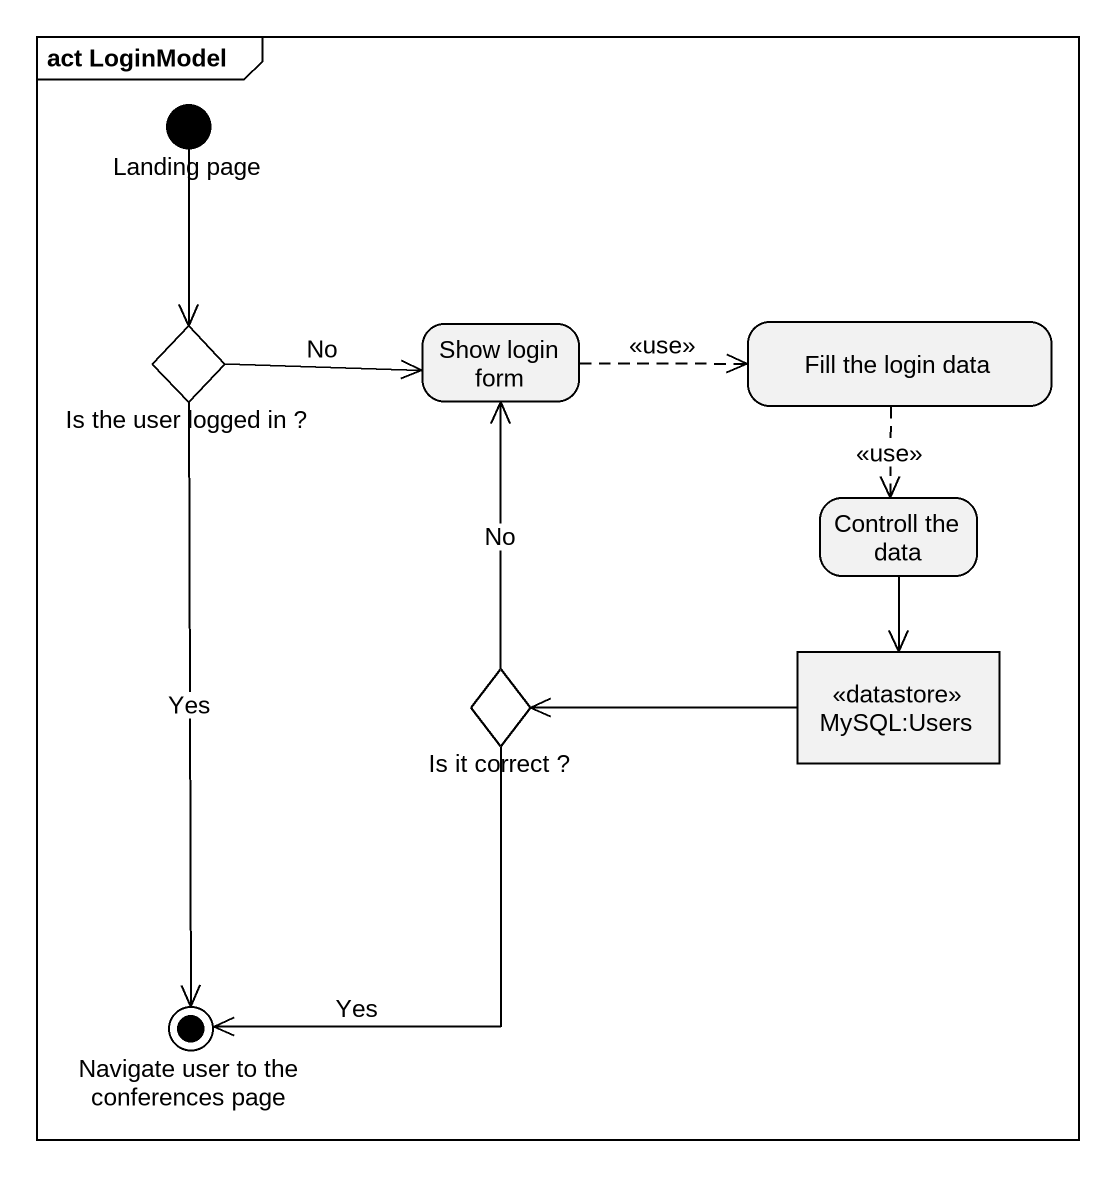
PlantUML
@startuml
mainframe act LoginModel
hide empty description
state "Landing page" as Landing_page <<start>>
state "Is the user logged in ?" as Is_the_user_logged_in <<choice>>
state "Show login form" as Show_login_form
state "Fill the login data" as Fill_the_login_data
state "Controll the data" as Controll_the_data
state "Is it correct ?" as Is_it_correct <<choice>>
state "MySQL:Users" as MySQL_Users <<datastore>>
state "Navigate user to the conferences page" as Navigate_user_to_the <<end>>
Landing_page --> Is_the_user_logged_in
Is_the_user_logged_in -right-> Show_login_form : No
Is_the_user_logged_in --> Navigate_user_to_the : Yes
Show_login_form -right[dashed]-> Fill_the_login_data : <<use>>
Fill_the_login_data -[dashed]-> Controll_the_data : <<use>>
Controll_the_data --> MySQL_Users
Is_it_correct -up-> Show_login_form : No
Is_it_correct --> Navigate_user_to_the : Yes
MySQL_Users -left-> Is_it_correct
@enduml
